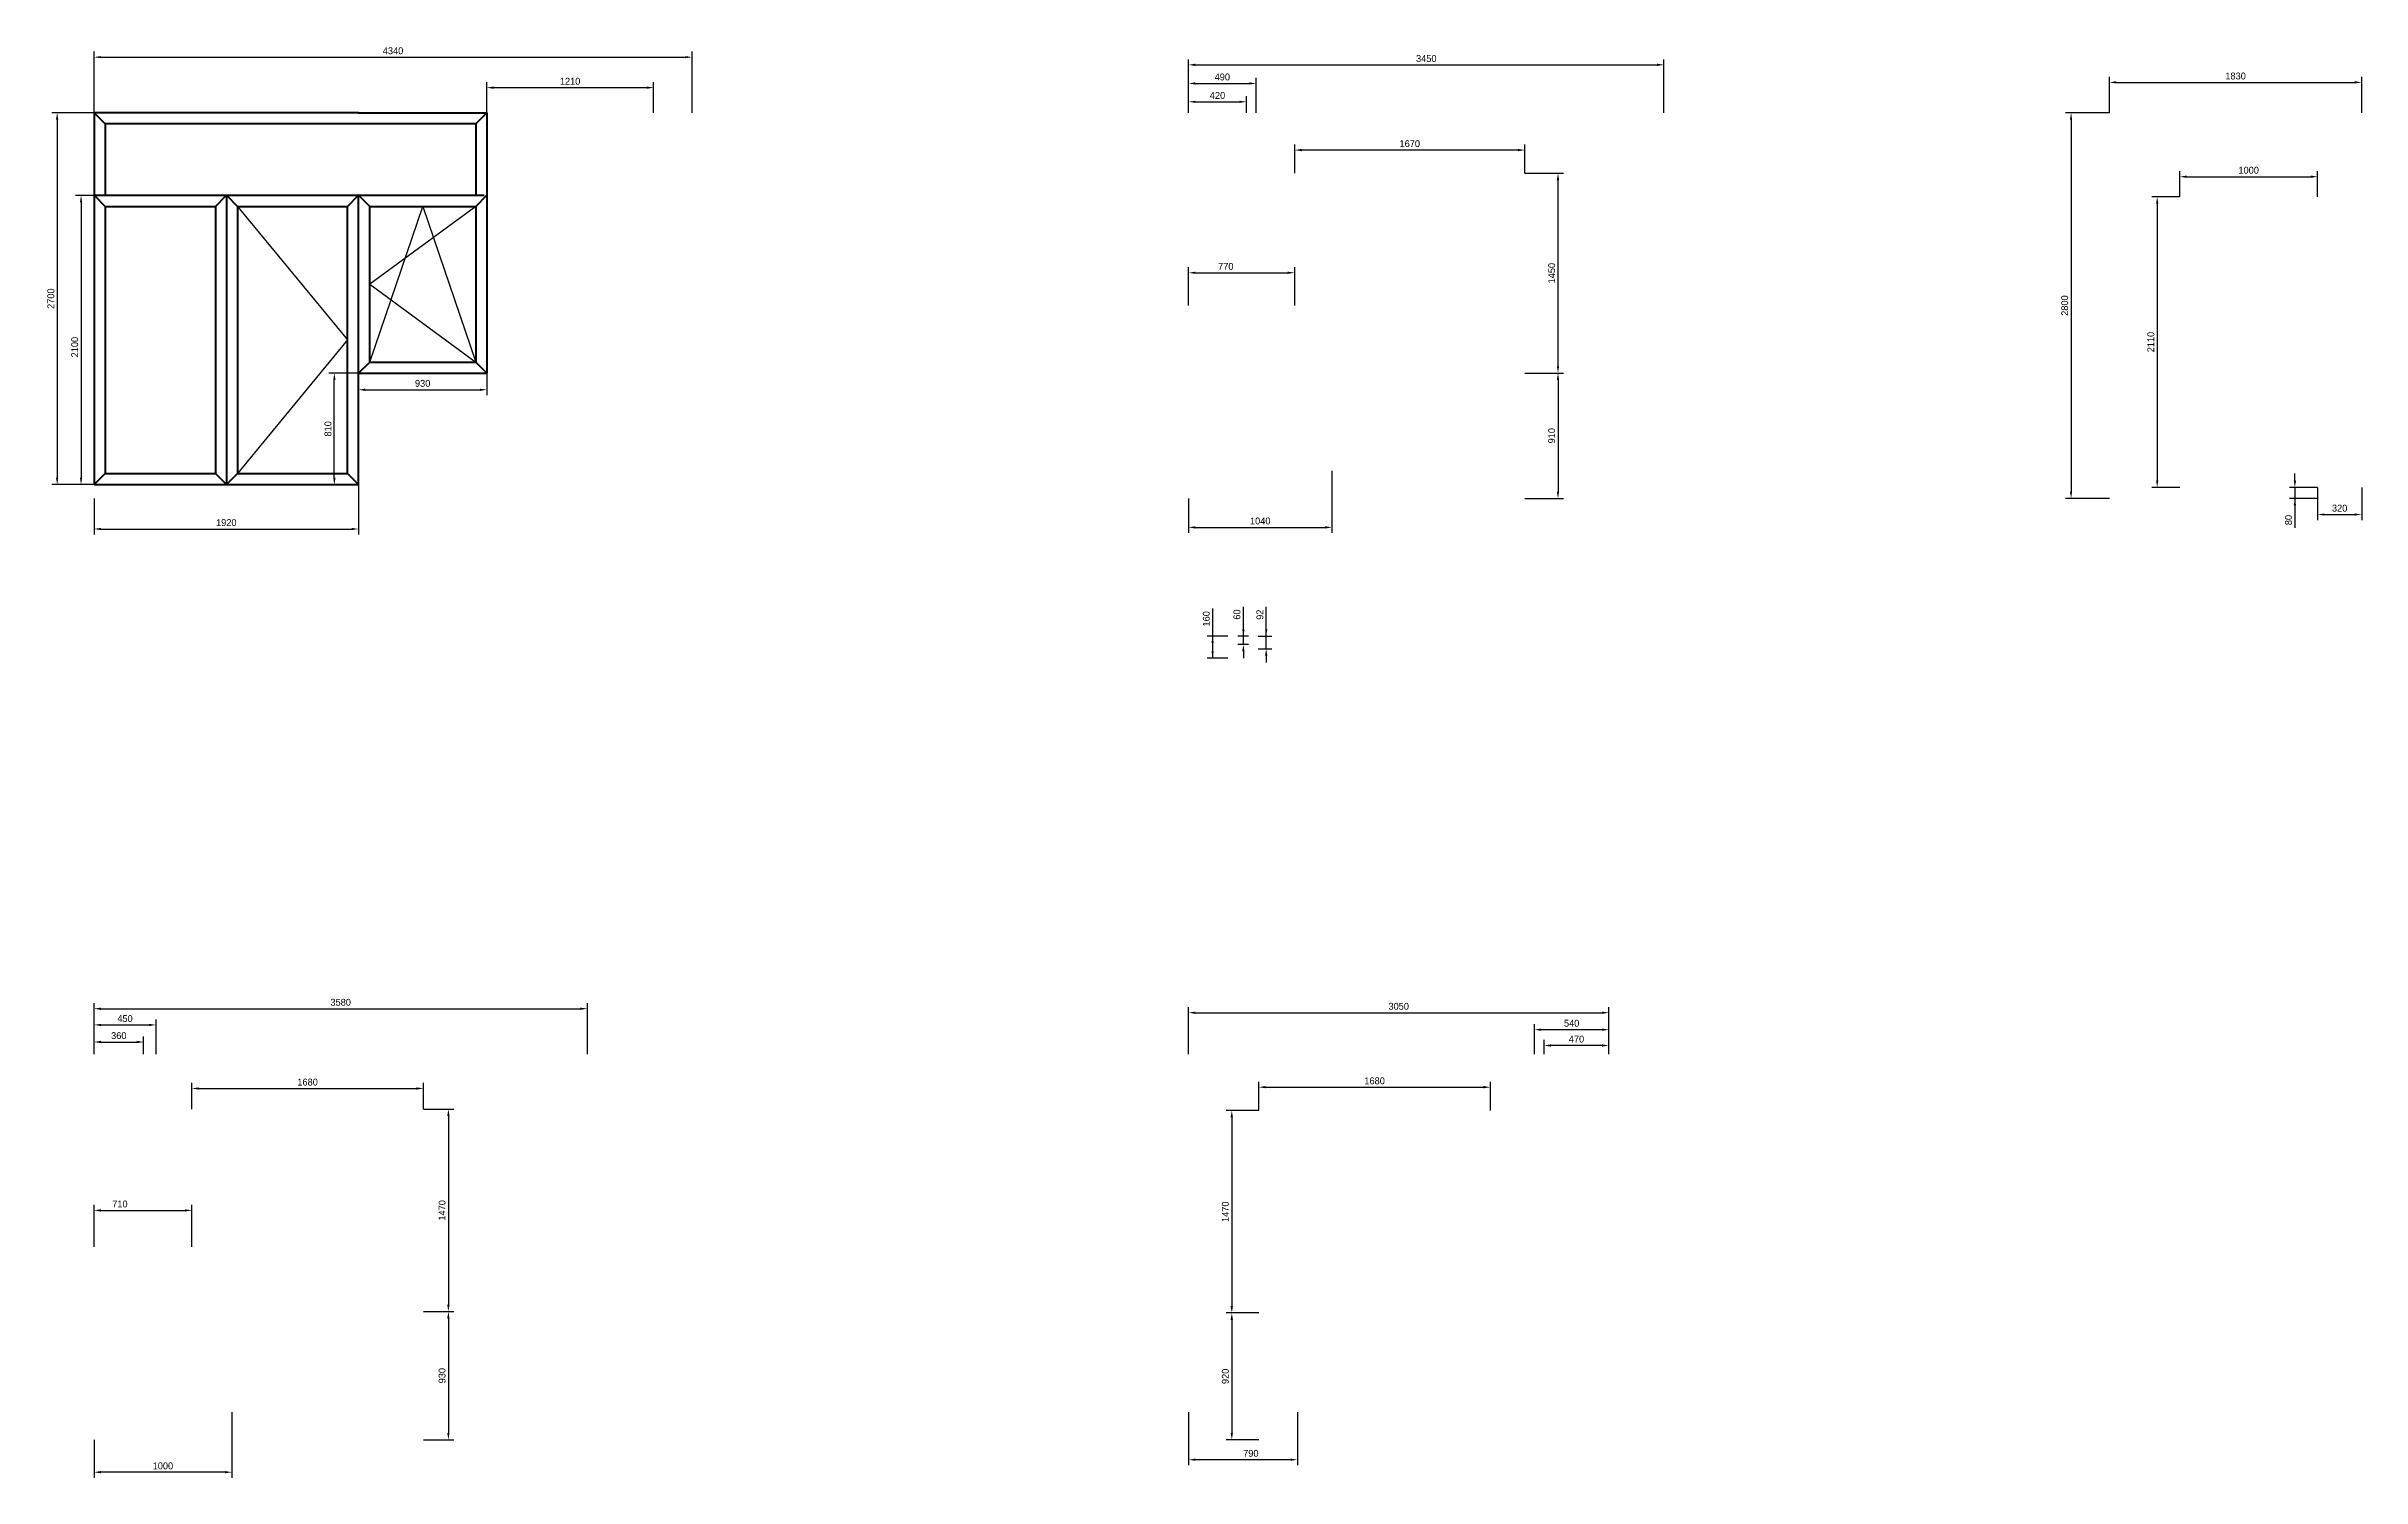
# Model space of a CAD drawing. Header units: millimetres. Extents: x 4105 to 44003, y -46323 to 47858.
# Drawn here: x 27201 to 44003, y -38154 to -27763 of the extents above; entities that cross this region are included whole.
import ezdxf

# ---------------------------------------------------------------- set-up
doc = ezdxf.new("R2010")
doc.units = ezdxf.units.MM
doc.layers.add('08 Размеры', color=7, linetype='Continuous')
doc.styles.get("Standard").update_dxf_attribs({"font": 'Ubuntu-R.ttf'})
doc.dimstyles.new('ISO-25', dxfattribs={"dimtxt": 2.5, "dimasz": 2.5, "dimexe": 1.25, "dimexo": 0.625, "dimtad": 1, "dimtxsty": 'Standard', "dimcen": 2.5, "dimadec": 0, "dimazin": 0, "dimtfac": 1, "dimtmove": 0, "dimatfit": 3, "dimfxl": 1, "dimarcsym": 0})

# ---------------------------------------------------------------- blocks, each defined once
blk = doc.blocks.new('*D186')
at = {"layer": '08 Размеры', "color": 0, "lineweight": -2}
for p, q in [((35490, -28245), (35490, -27858)), ((38940, -28245), (38940, -27858)), ((35540, -27898), (38890, -27898))]:
    blk.add_line(p, q, dxfattribs=at)
at = {"layer": '08 Размеры', "color": 0}
for points in [[(35540, -27889), (35540, -27906), (35490, -27898)], [(38890, -27906), (38890, -27889), (38940, -27898)]]:
    blk.add_solid(points, dxfattribs=at)
at = {"layer": 'Defpoints', "color": 0}
for p in [(38940, -27898), (35490, -28245), (38940, -28245)]:
    blk.add_point(p, dxfattribs=at)
at = {"layer": '08 Размеры', "color": 0, "insert": (37215, -27852), "char_height": 50, "attachment_point": 5}
blk.add_mtext('3450', dxfattribs=at)
blk = doc.blocks.new('*D187')
at = {"layer": '08 Размеры', "color": 0, "lineweight": -2}
for p, q in [((35490, -28245), (35490, -28126)), ((35540, -28166), (35860, -28166)), ((35910, -28245), (35910, -28126))]:
    blk.add_line(p, q, dxfattribs=at)
at = {"layer": '08 Размеры', "color": 0}
for points in [[(35540, -28158), (35540, -28174), (35490, -28166)], [(35860, -28174), (35860, -28158), (35910, -28166)]]:
    blk.add_solid(points, dxfattribs=at)
at = {"layer": 'Defpoints', "color": 0}
for p in [(35910, -28166), (35490, -28245), (35910, -28245)]:
    blk.add_point(p, dxfattribs=at)
at = {"layer": '08 Размеры', "color": 0, "insert": (35700, -28120), "char_height": 50, "attachment_point": 5}
blk.add_mtext('420', dxfattribs=at)
blk = doc.blocks.new('*D188')
at = {"layer": '08 Размеры', "color": 0, "lineweight": -2}
for p, q in [((35490, -28244), (35490, -27993)), ((35540, -28033), (35930, -28033)), ((35980, -28245), (35980, -27993))]:
    blk.add_line(p, q, dxfattribs=at)
at = {"layer": '08 Размеры', "color": 0}
for points in [[(35540, -28024), (35540, -28041), (35490, -28033)], [(35930, -28041), (35930, -28024), (35980, -28033)]]:
    blk.add_solid(points, dxfattribs=at)
at = {"layer": 'Defpoints', "color": 0}
for p in [(35980, -28033), (35490, -28244), (35980, -28245)]:
    blk.add_point(p, dxfattribs=at)
at = {"layer": '08 Размеры', "color": 0, "insert": (35735, -27986), "char_height": 50, "attachment_point": 5}
blk.add_mtext('490', dxfattribs=at)
blk = doc.blocks.new('*D189')
at = {"layer": '08 Размеры', "color": 0, "lineweight": -2}
for p, q in [((35490, -29645), (35490, -29367)), ((36260, -29645), (36260, -29367)), ((35540, -29407), (36210, -29407))]:
    blk.add_line(p, q, dxfattribs=at)
at = {"layer": '08 Размеры', "color": 0}
for points in [[(35540, -29399), (35540, -29415), (35490, -29407)], [(36210, -29415), (36210, -29399), (36260, -29407)]]:
    blk.add_solid(points, dxfattribs=at)
at = {"layer": 'Defpoints', "color": 0}
for p in [(36260, -29407), (35490, -29645), (36260, -29645)]:
    blk.add_point(p, dxfattribs=at)
at = {"layer": '08 Размеры', "color": 0, "insert": (35760, -29361), "char_height": 50, "attachment_point": 5}
blk.add_mtext('770', dxfattribs=at)
blk = doc.blocks.new('*D190')
at = {"layer": '08 Размеры', "color": 0, "lineweight": -2}
for p, q in [((37930, -30135), (38211, -30135)), ((38171, -30185), (38171, -30995)), ((37930, -31045), (38211, -31045))]:
    blk.add_line(p, q, dxfattribs=at)
at = {"layer": '08 Размеры', "color": 0}
for points in [[(38179, -30185), (38162, -30185), (38171, -30135)], [(38162, -30995), (38179, -30995), (38171, -31045)]]:
    blk.add_solid(points, dxfattribs=at)
at = {"layer": 'Defpoints', "color": 0}
for p in [(37930, -30135), (37930, -31045), (38171, -31045)]:
    blk.add_point(p, dxfattribs=at)
at = {"layer": '08 Размеры', "color": 0, "insert": (38125, -30590), "char_height": 50, "attachment_point": 5, "rotation": 90}
blk.add_mtext('910', dxfattribs=at)
blk = doc.blocks.new('*D191')
at = {"layer": '08 Размеры', "color": 0, "lineweight": -2}
for p, q in [((36260, -28685), (36260, -28476)), ((37880, -28516), (36310, -28516)), ((37930, -28685), (37930, -28476))]:
    blk.add_line(p, q, dxfattribs=at)
at = {"layer": '08 Размеры', "color": 0}
for points in [[(36310, -28508), (36310, -28525), (36260, -28516)], [(37880, -28525), (37880, -28508), (37930, -28516)]]:
    blk.add_solid(points, dxfattribs=at)
at = {"layer": 'Defpoints', "color": 0}
for p in [(36260, -28516), (36260, -28685), (37930, -28685)]:
    blk.add_point(p, dxfattribs=at)
at = {"layer": '08 Размеры', "color": 0, "insert": (37095, -28470), "char_height": 50, "attachment_point": 5}
blk.add_mtext('1670', dxfattribs=at)
blk = doc.blocks.new('*D192')
at = {"layer": '08 Размеры', "color": 0, "lineweight": -2}
for p, q in [((37930, -28685), (38211, -28685)), ((38171, -30085), (38171, -28735)), ((37930, -30135), (38211, -30135))]:
    blk.add_line(p, q, dxfattribs=at)
at = {"layer": '08 Размеры', "color": 0}
for points in [[(38179, -28735), (38162, -28735), (38171, -28685)], [(38162, -30085), (38179, -30085), (38171, -30135)]]:
    blk.add_solid(points, dxfattribs=at)
at = {"layer": 'Defpoints', "color": 0}
for p in [(37930, -28685), (38171, -28685), (37930, -30135)]:
    blk.add_point(p, dxfattribs=at)
at = {"layer": '08 Размеры', "color": 0, "insert": (38125, -29410), "char_height": 50, "attachment_point": 5, "rotation": 90}
blk.add_mtext('1450', dxfattribs=at)
blk = doc.blocks.new('*D193')
at = {"layer": '08 Размеры', "color": 0, "lineweight": -2}
for p, q in [((36530, -30845), (36530, -31295)), ((35490, -31045), (35490, -31295)), ((35540, -31255), (36480, -31255))]:
    blk.add_line(p, q, dxfattribs=at)
at = {"layer": '08 Размеры', "color": 0}
for points in [[(35540, -31247), (35540, -31264), (35490, -31255)], [(36480, -31264), (36480, -31247), (36530, -31255)]]:
    blk.add_solid(points, dxfattribs=at)
at = {"layer": 'Defpoints', "color": 0}
for p in [(36530, -30845), (35490, -31045), (36530, -31255)]:
    blk.add_point(p, dxfattribs=at)
at = {"layer": '08 Размеры', "color": 0, "insert": (36010, -31209), "char_height": 50, "attachment_point": 5}
blk.add_mtext('1040', dxfattribs=at)
blk = doc.blocks.new('*D194')
at = {"layer": '08 Размеры', "color": 0, "lineweight": -2}
for p, q in [((35665, -32205), (35665, -31843)), ((35775, -32045), (35625, -32045)), ((35775, -32205), (35625, -32205)), ((35665, -32155), (35665, -32095))]:
    blk.add_line(p, q, dxfattribs=at)
at = {"layer": '08 Размеры', "color": 0}
for points in [[(35673, -32095), (35656, -32095), (35665, -32045)], [(35656, -32155), (35673, -32155), (35665, -32205)]]:
    blk.add_solid(points, dxfattribs=at)
at = {"layer": 'Defpoints', "color": 0}
for p in [(35665, -32045), (35775, -32045), (35775, -32205)]:
    blk.add_point(p, dxfattribs=at)
at = {"layer": '08 Размеры', "color": 0, "insert": (35619, -31919), "char_height": 50, "attachment_point": 5, "rotation": 90}
blk.add_mtext('160', dxfattribs=at)
blk = doc.blocks.new('*D195')
at = {"layer": '08 Размеры', "color": 0, "lineweight": -2}
for p, q in [((35888, -32105), (35888, -31832)), ((35926, -32045), (35848, -32045)), ((35888, -32105), (35888, -32045)), ((35926, -32105), (35848, -32105)), ((35888, -32155), (35888, -32205))]:
    blk.add_line(p, q, dxfattribs=at)
at = {"layer": '08 Размеры', "color": 0}
for points in [[(35879, -31995), (35896, -31995), (35888, -32045)], [(35896, -32155), (35879, -32155), (35888, -32105)]]:
    blk.add_solid(points, dxfattribs=at)
at = {"layer": 'Defpoints', "color": 0}
for p in [(35888, -32045), (35926, -32045), (35926, -32105)]:
    blk.add_point(p, dxfattribs=at)
at = {"layer": '08 Размеры', "color": 0, "insert": (35841, -31888), "char_height": 50, "attachment_point": 5, "rotation": 90}
blk.add_mtext('60', dxfattribs=at)
blk = doc.blocks.new('*D196')
at = {"layer": '08 Размеры', "color": 0, "lineweight": -2}
for p, q in [((36053, -32137), (36053, -31832)), ((35996, -32045), (36093, -32045)), ((36053, -31995), (36053, -31945)), ((36053, -32137), (36053, -32045)), ((35996, -32137), (36093, -32137)), ((36053, -32187), (36053, -32237))]:
    blk.add_line(p, q, dxfattribs=at)
at = {"layer": '08 Размеры', "color": 0}
for points in [[(36045, -31995), (36062, -31995), (36053, -32045)], [(36062, -32187), (36045, -32187), (36053, -32137)]]:
    blk.add_solid(points, dxfattribs=at)
at = {"layer": 'Defpoints', "color": 0}
for p in [(35996, -32045), (36053, -32045), (35996, -32137)]:
    blk.add_point(p, dxfattribs=at)
at = {"layer": '08 Размеры', "color": 0, "insert": (36008, -31889), "char_height": 50, "attachment_point": 5, "rotation": 90}
blk.add_mtext('92', dxfattribs=at)
blk = doc.blocks.new('*D197')
at = {"layer": '08 Размеры', "color": 0, "lineweight": -2}
for p, q in [((27547, -35078), (27547, -34709)), ((27597, -34749), (31077, -34749)), ((31127, -35078), (31127, -34709))]:
    blk.add_line(p, q, dxfattribs=at)
at = {"layer": '08 Размеры', "color": 0}
for points in [[(27597, -34741), (27597, -34758), (27547, -34749)], [(31077, -34758), (31077, -34741), (31127, -34749)]]:
    blk.add_solid(points, dxfattribs=at)
at = {"layer": 'Defpoints', "color": 0}
for p in [(31127, -34749), (27547, -35078), (31127, -35078)]:
    blk.add_point(p, dxfattribs=at)
at = {"layer": '08 Размеры', "color": 0, "insert": (29337, -34703), "char_height": 50, "attachment_point": 5}
blk.add_mtext('3580', dxfattribs=at)
blk = doc.blocks.new('*D198')
at = {"layer": '08 Размеры', "color": 0, "lineweight": -2}
for p, q in [((27547, -35078), (27547, -34951)), ((27597, -34991), (27857, -34991)), ((27907, -35078), (27907, -34951))]:
    blk.add_line(p, q, dxfattribs=at)
at = {"layer": '08 Размеры', "color": 0}
for points in [[(27597, -34982), (27597, -34999), (27547, -34991)], [(27857, -34999), (27857, -34982), (27907, -34991)]]:
    blk.add_solid(points, dxfattribs=at)
at = {"layer": 'Defpoints', "color": 0}
for p in [(27547, -35078), (27907, -34991), (27907, -35078)]:
    blk.add_point(p, dxfattribs=at)
at = {"layer": '08 Размеры', "color": 0, "insert": (27727, -34945), "char_height": 50, "attachment_point": 5}
blk.add_mtext('360', dxfattribs=at)
blk = doc.blocks.new('*D199')
at = {"layer": '08 Размеры', "color": 0, "lineweight": -2}
for p, q in [((27547, -35078), (27547, -34827)), ((27597, -34867), (27947, -34867)), ((27997, -35078), (27997, -34827))]:
    blk.add_line(p, q, dxfattribs=at)
at = {"layer": '08 Размеры', "color": 0}
for points in [[(27597, -34859), (27597, -34875), (27547, -34867)], [(27947, -34875), (27947, -34859), (27997, -34867)]]:
    blk.add_solid(points, dxfattribs=at)
at = {"layer": 'Defpoints', "color": 0}
for p in [(27997, -34867), (27547, -35078), (27997, -35078)]:
    blk.add_point(p, dxfattribs=at)
at = {"layer": '08 Размеры', "color": 0, "insert": (27772, -34821), "char_height": 50, "attachment_point": 5}
blk.add_mtext('450', dxfattribs=at)
blk = doc.blocks.new('*D200')
at = {"layer": '08 Размеры', "color": 0, "lineweight": -2}
for p, q in [((27547, -36478), (27547, -36173)), ((27597, -36213), (28207, -36213)), ((28257, -36478), (28257, -36173))]:
    blk.add_line(p, q, dxfattribs=at)
at = {"layer": '08 Размеры', "color": 0}
for points in [[(27597, -36205), (27597, -36222), (27547, -36213)], [(28207, -36222), (28207, -36205), (28257, -36213)]]:
    blk.add_solid(points, dxfattribs=at)
at = {"layer": 'Defpoints', "color": 0}
for p in [(28257, -36213), (27547, -36478), (28257, -36478)]:
    blk.add_point(p, dxfattribs=at)
at = {"layer": '08 Размеры', "color": 0, "insert": (27735, -36167), "char_height": 50, "attachment_point": 5}
blk.add_mtext('710', dxfattribs=at)
blk = doc.blocks.new('*D201')
at = {"layer": '08 Размеры', "color": 0, "lineweight": -2}
for p, q in [((28257, -35478), (28257, -35288)), ((28307, -35328), (29887, -35328)), ((29937, -35478), (29937, -35288))]:
    blk.add_line(p, q, dxfattribs=at)
at = {"layer": '08 Размеры', "color": 0}
for points in [[(28307, -35320), (28307, -35337), (28257, -35328)], [(29887, -35337), (29887, -35320), (29937, -35328)]]:
    blk.add_solid(points, dxfattribs=at)
at = {"layer": 'Defpoints', "color": 0}
for p in [(29937, -35328), (28257, -35478), (29937, -35478)]:
    blk.add_point(p, dxfattribs=at)
at = {"layer": '08 Размеры', "color": 0, "insert": (29097, -35282), "char_height": 50, "attachment_point": 5}
blk.add_mtext('1680', dxfattribs=at)
blk = doc.blocks.new('*D202')
at = {"layer": '08 Размеры', "color": 0, "lineweight": -2}
for p, q in [((29937, -35478), (30159, -35478)), ((30119, -35528), (30119, -36898)), ((29937, -36948), (30159, -36948))]:
    blk.add_line(p, q, dxfattribs=at)
at = {"layer": '08 Размеры', "color": 0}
for points in [[(30127, -35528), (30110, -35528), (30119, -35478)], [(30110, -36898), (30127, -36898), (30119, -36948)]]:
    blk.add_solid(points, dxfattribs=at)
at = {"layer": 'Defpoints', "color": 0}
for p in [(29937, -35478), (29937, -36948), (30119, -36948)]:
    blk.add_point(p, dxfattribs=at)
at = {"layer": '08 Размеры', "color": 0, "insert": (30073, -36213), "char_height": 50, "attachment_point": 5, "rotation": 90}
blk.add_mtext('1470', dxfattribs=at)
blk = doc.blocks.new('*D203')
at = {"layer": '08 Размеры', "color": 0, "lineweight": -2}
for p, q in [((29937, -36948), (30159, -36948)), ((30119, -36998), (30119, -37828)), ((29937, -37878), (30159, -37878))]:
    blk.add_line(p, q, dxfattribs=at)
at = {"layer": '08 Размеры', "color": 0}
for points in [[(30127, -36998), (30110, -36998), (30119, -36948)], [(30110, -37828), (30127, -37828), (30119, -37878)]]:
    blk.add_solid(points, dxfattribs=at)
at = {"layer": 'Defpoints', "color": 0}
for p in [(29937, -36948), (29937, -37878), (30119, -37878)]:
    blk.add_point(p, dxfattribs=at)
at = {"layer": '08 Размеры', "color": 0, "insert": (30073, -37413), "char_height": 50, "attachment_point": 5, "rotation": 90}
blk.add_mtext('930', dxfattribs=at)
blk = doc.blocks.new('*D204')
at = {"layer": '08 Размеры', "color": 0, "lineweight": -2}
for p, q in [((28547, -37678), (28547, -38154)), ((27547, -37878), (27547, -38154)), ((28497, -38114), (27597, -38114))]:
    blk.add_line(p, q, dxfattribs=at)
at = {"layer": '08 Размеры', "color": 0}
for points in [[(27597, -38105), (27597, -38122), (27547, -38114)], [(28497, -38122), (28497, -38105), (28547, -38114)]]:
    blk.add_solid(points, dxfattribs=at)
at = {"layer": 'Defpoints', "color": 0}
for p in [(28547, -37678), (27547, -37878), (27547, -38114)]:
    blk.add_point(p, dxfattribs=at)
at = {"layer": '08 Размеры', "color": 0, "insert": (28047, -38068), "char_height": 50, "attachment_point": 5}
blk.add_mtext('1000', dxfattribs=at)
blk = doc.blocks.new('*D208')
at = {"layer": '08 Размеры', "color": 0, "lineweight": -2}
for p, q in [((35490, -35078), (35490, -34738)), ((35540, -34778), (38490, -34778)), ((38540, -35078), (38540, -34738))]:
    blk.add_line(p, q, dxfattribs=at)
at = {"layer": '08 Размеры', "color": 0}
for points in [[(35540, -34770), (35540, -34787), (35490, -34778)], [(38490, -34787), (38490, -34770), (38540, -34778)]]:
    blk.add_solid(points, dxfattribs=at)
at = {"layer": 'Defpoints', "color": 0}
for p in [(38540, -34778), (35490, -35078), (38540, -35078)]:
    blk.add_point(p, dxfattribs=at)
at = {"layer": '08 Размеры', "color": 0, "insert": (37015, -34732), "char_height": 50, "attachment_point": 5}
blk.add_mtext('3050', dxfattribs=at)
blk = doc.blocks.new('*D209')
at = {"layer": '08 Размеры', "color": 0, "lineweight": -2}
for p, q in [((36000, -35488), (36000, -35279)), ((37680, -35488), (37680, -35279)), ((36050, -35319), (37630, -35319))]:
    blk.add_line(p, q, dxfattribs=at)
at = {"layer": '08 Размеры', "color": 0}
for points in [[(36050, -35310), (36050, -35327), (36000, -35319)], [(37630, -35327), (37630, -35310), (37680, -35319)]]:
    blk.add_solid(points, dxfattribs=at)
at = {"layer": 'Defpoints', "color": 0}
for p in [(37680, -35319), (36000, -35488), (37680, -35488)]:
    blk.add_point(p, dxfattribs=at)
at = {"layer": '08 Размеры', "color": 0, "insert": (36840, -35273), "char_height": 50, "attachment_point": 5}
blk.add_mtext('1680', dxfattribs=at)
blk = doc.blocks.new('*D210')
at = {"layer": '08 Размеры', "color": 0, "lineweight": -2}
for p, q in [((36000, -35488), (35764, -35488)), ((35804, -35538), (35804, -36908)), ((36000, -36958), (35764, -36958))]:
    blk.add_line(p, q, dxfattribs=at)
at = {"layer": '08 Размеры', "color": 0}
for points in [[(35812, -35538), (35795, -35538), (35804, -35488)], [(35795, -36908), (35812, -36908), (35804, -36958)]]:
    blk.add_solid(points, dxfattribs=at)
at = {"layer": 'Defpoints', "color": 0}
for p in [(36000, -35488), (35804, -36958), (36000, -36958)]:
    blk.add_point(p, dxfattribs=at)
at = {"layer": '08 Размеры', "color": 0, "insert": (35757, -36223), "char_height": 50, "attachment_point": 5, "rotation": 90}
blk.add_mtext('1470', dxfattribs=at)
blk = doc.blocks.new('*D211')
at = {"layer": '08 Размеры', "color": 0, "lineweight": -2}
for p, q in [((38070, -35078), (38070, -34976)), ((38490, -35016), (38120, -35016)), ((38540, -35078), (38540, -34976))]:
    blk.add_line(p, q, dxfattribs=at)
at = {"layer": '08 Размеры', "color": 0}
for points in [[(38120, -35008), (38120, -35025), (38070, -35016)], [(38490, -35025), (38490, -35008), (38540, -35016)]]:
    blk.add_solid(points, dxfattribs=at)
at = {"layer": 'Defpoints', "color": 0}
for p in [(38070, -35016), (38070, -35078), (38540, -35078)]:
    blk.add_point(p, dxfattribs=at)
at = {"layer": '08 Размеры', "color": 0, "insert": (38305, -34970), "char_height": 50, "attachment_point": 5}
blk.add_mtext('470', dxfattribs=at)
blk = doc.blocks.new('*D212')
at = {"layer": '08 Размеры', "color": 0, "lineweight": -2}
for p, q in [((38000, -35078), (38000, -34861)), ((38050, -34901), (38490, -34901)), ((38540, -35078), (38540, -34861))]:
    blk.add_line(p, q, dxfattribs=at)
at = {"layer": '08 Размеры', "color": 0}
for points in [[(38050, -34893), (38050, -34910), (38000, -34901)], [(38490, -34910), (38490, -34893), (38540, -34901)]]:
    blk.add_solid(points, dxfattribs=at)
at = {"layer": 'Defpoints', "color": 0}
for p in [(38540, -34901), (38000, -35078), (38540, -35078)]:
    blk.add_point(p, dxfattribs=at)
at = {"layer": '08 Размеры', "color": 0, "insert": (38270, -34855), "char_height": 50, "attachment_point": 5}
blk.add_mtext('540', dxfattribs=at)
blk = doc.blocks.new('*D213')
at = {"layer": '08 Размеры', "color": 0, "lineweight": -2}
for p, q in [((36000, -36958), (35764, -36958)), ((35804, -37008), (35804, -37828)), ((36000, -37878), (35764, -37878))]:
    blk.add_line(p, q, dxfattribs=at)
at = {"layer": '08 Размеры', "color": 0}
for points in [[(35812, -37008), (35795, -37008), (35804, -36958)], [(35795, -37828), (35812, -37828), (35804, -37878)]]:
    blk.add_solid(points, dxfattribs=at)
at = {"layer": 'Defpoints', "color": 0}
for p in [(36000, -36958), (35804, -37878), (36000, -37878)]:
    blk.add_point(p, dxfattribs=at)
at = {"layer": '08 Размеры', "color": 0, "insert": (35757, -37418), "char_height": 50, "attachment_point": 5, "rotation": 90}
blk.add_mtext('920', dxfattribs=at)
blk = doc.blocks.new('*D214')
at = {"layer": '08 Размеры', "color": 0, "lineweight": -2}
for p, q in [((35490, -37678), (35490, -38063)), ((36280, -37678), (36280, -38063)), ((36230, -38023), (35540, -38023))]:
    blk.add_line(p, q, dxfattribs=at)
at = {"layer": '08 Размеры', "color": 0}
for points in [[(35540, -38015), (35540, -38031), (35490, -38023)], [(36230, -38031), (36230, -38015), (36280, -38023)]]:
    blk.add_solid(points, dxfattribs=at)
at = {"layer": 'Defpoints', "color": 0}
for p in [(35490, -37678), (36280, -37678), (35490, -38023)]:
    blk.add_point(p, dxfattribs=at)
at = {"layer": '08 Размеры', "color": 0, "insert": (35942, -37977), "char_height": 50, "attachment_point": 5}
blk.add_mtext('790', dxfattribs=at)
blk = doc.blocks.new('*D218')
at = {"layer": '08 Размеры', "color": 0, "lineweight": -2}
for p, q in [((42173, -28245), (41854, -28245)), ((41894, -28295), (41894, -30995)), ((42173, -31045), (41854, -31045))]:
    blk.add_line(p, q, dxfattribs=at)
at = {"layer": '08 Размеры', "color": 0}
for points in [[(41902, -28295), (41886, -28295), (41894, -28245)], [(41886, -30995), (41902, -30995), (41894, -31045)]]:
    blk.add_solid(points, dxfattribs=at)
at = {"layer": 'Defpoints', "color": 0}
for p in [(42173, -28245), (41894, -31045), (42173, -31045)]:
    blk.add_point(p, dxfattribs=at)
at = {"layer": '08 Размеры', "color": 0, "insert": (41848, -29645), "char_height": 50, "attachment_point": 5, "rotation": 90}
blk.add_mtext('2800', dxfattribs=at)
blk = doc.blocks.new('*D219')
at = {"layer": '08 Размеры', "color": 0, "lineweight": -2}
for p, q in [((42173, -28245), (42173, -27985)), ((42223, -28025), (43953, -28025)), ((44003, -28245), (44003, -27985))]:
    blk.add_line(p, q, dxfattribs=at)
at = {"layer": '08 Размеры', "color": 0}
for points in [[(42223, -28016), (42223, -28033), (42173, -28025)], [(43953, -28033), (43953, -28016), (44003, -28025)]]:
    blk.add_solid(points, dxfattribs=at)
at = {"layer": 'Defpoints', "color": 0}
for p in [(44003, -28025), (42173, -28245), (44003, -28245)]:
    blk.add_point(p, dxfattribs=at)
at = {"layer": '08 Размеры', "color": 0, "insert": (43088, -27979), "char_height": 50, "attachment_point": 5}
blk.add_mtext('1830', dxfattribs=at)
blk = doc.blocks.new('*D220')
at = {"layer": '08 Размеры', "color": 0, "lineweight": -2}
for p, q in [((43683, -30965), (43683, -31202)), ((44003, -30965), (44003, -31202)), ((43733, -31162), (43953, -31162))]:
    blk.add_line(p, q, dxfattribs=at)
at = {"layer": '08 Размеры', "color": 0}
for points in [[(43733, -31154), (43733, -31170), (43683, -31162)], [(43953, -31170), (43953, -31154), (44003, -31162)]]:
    blk.add_solid(points, dxfattribs=at)
at = {"layer": 'Defpoints', "color": 0}
for p in [(43683, -30965), (44003, -30965), (44003, -31162)]:
    blk.add_point(p, dxfattribs=at)
at = {"layer": '08 Размеры', "color": 0, "insert": (43843, -31116), "char_height": 50, "attachment_point": 5}
blk.add_mtext('320', dxfattribs=at)
blk = doc.blocks.new('*D221')
at = {"layer": '08 Размеры', "color": 0, "lineweight": -2}
for p, q in [((43518, -30915), (43518, -30865)), ((43683, -30965), (43478, -30965)), ((43683, -31045), (43478, -31045)), ((43518, -30965), (43518, -31259)), ((43518, -30965), (43518, -31045))]:
    blk.add_line(p, q, dxfattribs=at)
at = {"layer": '08 Размеры', "color": 0}
for points in [[(43510, -30915), (43527, -30915), (43518, -30965)], [(43527, -31095), (43510, -31095), (43518, -31045)]]:
    blk.add_solid(points, dxfattribs=at)
at = {"layer": 'Defpoints', "color": 0}
for p in [(43518, -31045), (43683, -30965), (43683, -31045)]:
    blk.add_point(p, dxfattribs=at)
at = {"layer": '08 Размеры', "color": 0, "insert": (43472, -31202), "char_height": 50, "attachment_point": 5, "rotation": 90}
blk.add_mtext('80', dxfattribs=at)
blk = doc.blocks.new('*D222')
at = {"layer": '08 Размеры', "color": 0, "lineweight": -2}
for p, q in [((42683, -28855), (42683, -28670)), ((42733, -28710), (43633, -28710)), ((43683, -28855), (43683, -28670))]:
    blk.add_line(p, q, dxfattribs=at)
at = {"layer": '08 Размеры', "color": 0}
for points in [[(42733, -28701), (42733, -28718), (42683, -28710)], [(43633, -28718), (43633, -28701), (43683, -28710)]]:
    blk.add_solid(points, dxfattribs=at)
at = {"layer": 'Defpoints', "color": 0}
for p in [(43683, -28710), (42683, -28855), (43683, -28855)]:
    blk.add_point(p, dxfattribs=at)
at = {"layer": '08 Размеры', "color": 0, "insert": (43183, -28663), "char_height": 50, "attachment_point": 5}
blk.add_mtext('1000', dxfattribs=at)
blk = doc.blocks.new('*D223')
at = {"layer": '08 Размеры', "color": 0, "lineweight": -2}
for p, q in [((42683, -28855), (42479, -28855)), ((42519, -28905), (42519, -30915)), ((42683, -30965), (42479, -30965))]:
    blk.add_line(p, q, dxfattribs=at)
at = {"layer": '08 Размеры', "color": 0}
for points in [[(42527, -28905), (42511, -28905), (42519, -28855)], [(42511, -30915), (42527, -30915), (42519, -30965)]]:
    blk.add_solid(points, dxfattribs=at)
at = {"layer": 'Defpoints', "color": 0}
for p in [(42683, -28855), (42519, -30965), (42683, -30965)]:
    blk.add_point(p, dxfattribs=at)
at = {"layer": '08 Размеры', "color": 0, "insert": (42473, -29910), "char_height": 50, "attachment_point": 5, "rotation": 90}
blk.add_mtext('2110', dxfattribs=at)
blk = doc.blocks.new('*D256')
at = {"layer": '08 Размеры', "color": 0, "lineweight": -2}
for p, q in [((27547, -28245), (27240, -28245)), ((27280, -28295), (27280, -30895)), ((27547, -30945), (27240, -30945))]:
    blk.add_line(p, q, dxfattribs=at)
at = {"layer": '08 Размеры', "color": 0}
for points in [[(27288, -28295), (27271, -28295), (27280, -28245)], [(27271, -30895), (27288, -30895), (27280, -30945)]]:
    blk.add_solid(points, dxfattribs=at)
at = {"layer": 'Defpoints', "color": 0}
for p in [(27547, -28245), (27280, -30945), (27547, -30945)]:
    blk.add_point(p, dxfattribs=at)
at = {"layer": '08 Размеры', "color": 0, "insert": (27234, -29595), "char_height": 50, "attachment_point": 5, "rotation": 90}
blk.add_mtext('2700', dxfattribs=at)
blk = doc.blocks.new('*D257')
at = {"layer": '08 Размеры', "color": 0, "lineweight": -2}
for p, q in [((27547, -28245), (27547, -27802)), ((27597, -27842), (31837, -27842)), ((31887, -28245), (31887, -27802))]:
    blk.add_line(p, q, dxfattribs=at)
at = {"layer": '08 Размеры', "color": 0}
for points in [[(27597, -27834), (27597, -27850), (27547, -27842)], [(31837, -27850), (31837, -27834), (31887, -27842)]]:
    blk.add_solid(points, dxfattribs=at)
at = {"layer": 'Defpoints', "color": 0}
for p in [(31887, -27842), (27547, -28245), (31887, -28245)]:
    blk.add_point(p, dxfattribs=at)
at = {"layer": '08 Размеры', "color": 0, "insert": (29717, -27796), "char_height": 50, "attachment_point": 5}
blk.add_mtext('4340', dxfattribs=at)
blk = doc.blocks.new('*D266')
at = {"layer": '08 Размеры', "color": 0, "lineweight": -2}
for p, q in [((27547, -31045), (27547, -31307)), ((29467, -30945), (29467, -31307)), ((27597, -31267), (29417, -31267))]:
    blk.add_line(p, q, dxfattribs=at)
at = {"layer": '08 Размеры', "color": 0}
for points in [[(27597, -31259), (27597, -31275), (27547, -31267)], [(29417, -31275), (29417, -31259), (29467, -31267)]]:
    blk.add_solid(points, dxfattribs=at)
at = {"layer": 'Defpoints', "color": 0}
for p in [(27547, -31045), (29467, -30945), (29467, -31267)]:
    blk.add_point(p, dxfattribs=at)
at = {"layer": '08 Размеры', "color": 0, "insert": (28507, -31221), "char_height": 50, "attachment_point": 5}
blk.add_mtext('1920', dxfattribs=at)
blk = doc.blocks.new('*D267')
at = {"layer": '08 Размеры', "color": 0, "lineweight": -2}
for p, q in [((29467, -30135), (29467, -30296)), ((30397, -30135), (30397, -30296)), ((29517, -30256), (30347, -30256))]:
    blk.add_line(p, q, dxfattribs=at)
at = {"layer": '08 Размеры', "color": 0}
for points in [[(29517, -30248), (29517, -30265), (29467, -30256)], [(30347, -30265), (30347, -30248), (30397, -30256)]]:
    blk.add_solid(points, dxfattribs=at)
at = {"layer": 'Defpoints', "color": 0}
for p in [(29467, -30135), (30397, -30135), (30397, -30256)]:
    blk.add_point(p, dxfattribs=at)
at = {"layer": '08 Размеры', "color": 0, "insert": (29932, -30210), "char_height": 50, "attachment_point": 5}
blk.add_mtext('930', dxfattribs=at)
blk = doc.blocks.new('*D269')
at = {"layer": '08 Размеры', "color": 0, "lineweight": -2}
for p, q in [((27547, -28845), (27413, -28845)), ((27453, -28895), (27453, -30895)), ((27547, -30945), (27413, -30945))]:
    blk.add_line(p, q, dxfattribs=at)
at = {"layer": '08 Размеры', "color": 0}
for points in [[(27462, -28895), (27445, -28895), (27453, -28845)], [(27445, -30895), (27462, -30895), (27453, -30945)]]:
    blk.add_solid(points, dxfattribs=at)
at = {"layer": 'Defpoints', "color": 0}
for p in [(27547, -28845), (27453, -30945), (27547, -30945)]:
    blk.add_point(p, dxfattribs=at)
at = {"layer": '08 Размеры', "color": 0, "insert": (27407, -29947), "char_height": 50, "attachment_point": 5, "rotation": 90}
blk.add_mtext('2100', dxfattribs=at)
blk = doc.blocks.new('*D271')
at = {"layer": '08 Размеры', "color": 0, "lineweight": -2}
for p, q in [((30397, -28245), (30397, -28023)), ((31607, -28245), (31607, -28023)), ((30447, -28063), (31557, -28063))]:
    blk.add_line(p, q, dxfattribs=at)
at = {"layer": '08 Размеры', "color": 0}
for points in [[(30447, -28055), (30447, -28072), (30397, -28063)], [(31557, -28072), (31557, -28055), (31607, -28063)]]:
    blk.add_solid(points, dxfattribs=at)
at = {"layer": 'Defpoints', "color": 0}
for p in [(31607, -28063), (30397, -28245), (31607, -28245)]:
    blk.add_point(p, dxfattribs=at)
at = {"layer": '08 Размеры', "color": 0, "insert": (31002, -28017), "char_height": 50, "attachment_point": 5}
blk.add_mtext('1210', dxfattribs=at)
blk = doc.blocks.new('*D360')
at = {"layer": '08 Размеры', "color": 0, "lineweight": -2}
for p, q in [((29467, -30135), (29251, -30135)), ((29291, -30895), (29291, -30185)), ((29467, -30945), (29251, -30945))]:
    blk.add_line(p, q, dxfattribs=at)
at = {"layer": '08 Размеры', "color": 0}
for points in [[(29300, -30185), (29283, -30185), (29291, -30135)], [(29283, -30895), (29300, -30895), (29291, -30945)]]:
    blk.add_solid(points, dxfattribs=at)
at = {"layer": 'Defpoints', "color": 0}
for p in [(29291, -30135), (29467, -30135), (29467, -30945)]:
    blk.add_point(p, dxfattribs=at)
at = {"layer": '08 Размеры', "color": 0, "insert": (29245, -30540), "char_height": 50, "attachment_point": 5, "rotation": 90}
blk.add_mtext('810', dxfattribs=at)

msp = doc.modelspace()

# ---------------------------------------------------------------- linework, layer by layer
at = {"color": 5, "lineweight": 80}
for p, q in [((27627.477, -28324.833), (27547.477, -28244.833)), ((27547.477, -28244.833), (27547.477, -30944.833)), ((29467.477, -28244.833), (27547.477, -28244.833)), ((27627.477, -28324.833), (27627.477, -28844.833)), ((30317.477, -28324.833), (27627.477, -28324.833)), ((29467.477, -28244.833), (30397.477, -28244.833)), ((30317.477, -28324.833), (30397.477, -28244.833)), ((30317.477, -28324.833), (30317.477, -28844.833)), ((30397.477, -28244.833), (30397.477, -30134.833)), ((27547.477, -28844.833), (29467.477, -28844.833)), ((27547.477, -28844.833), (27627.477, -28924.833)), ((28427.477, -28924.833), (28507.477, -28844.833)), ((28507.477, -28844.833), (28507.477, -30944.833)), ((28507.477, -28844.833), (28587.477, -28924.833)), ((28557.477, -28844.833), (30377.477, -28844.833)), ((29387.477, -28924.833), (29467.477, -28844.833)), ((29467.477, -30944.833), (29467.477, -28844.833)), ((29467.477, -28844.833), (29547.477, -28924.833)), ((30317.477, -28924.833), (30397.477, -28844.833)), ((27627.477, -28924.833), (28427.477, -28924.833)), ((27627.477, -28924.833), (27627.477, -30864.833)), ((28427.477, -28924.833), (28427.477, -30864.833)), ((28587.477, -28924.833), (28587.477, -30864.833)), ((28587.477, -28924.833), (29387.477, -28924.833)), ((29387.477, -30864.833), (29387.477, -28924.833)), ((29547.477, -30054.833), (29547.477, -28924.833)), ((29547.477, -28924.833), (30317.477, -28924.833)), ((30317.477, -28924.833), (30317.477, -30054.833)), ((29467.477, -30134.833), (29547.477, -30054.833)), ((29547.477, -30054.833), (30317.477, -30054.833)), ((30317.477, -30054.833), (30397.477, -30134.833)), ((29467.477, -30134.833), (30397.477, -30134.833)), ((27627.477, -30864.833), (27547.477, -30944.833)), ((27627.477, -30864.833), (28427.477, -30864.833)), ((28427.477, -30864.833), (28507.477, -30944.833)), ((28507.477, -30944.833), (28587.477, -30864.833)), ((28587.477, -30864.833), (29387.477, -30864.833)), ((29387.477, -30864.833), (29467.477, -30944.833)), ((27547.477, -30944.833), (29467.477, -30944.833))]:
    msp.add_line(p, q, dxfattribs=at)
at = {"color": 5}
for p, q in [((28587.477, -28924.833), (29387.477, -29894.833)), ((30317.477, -28924.833), (29547.477, -29489.833)), ((29547.477, -30054.833), (29932.477, -28924.833)), ((29932.477, -28924.833), (30317.477, -30054.833)), ((29547.477, -29489.833), (30317.477, -30054.833)), ((29387.477, -29894.833), (28587.477, -30864.833))]:
    msp.add_line(p, q, dxfattribs=at)
at = {"color": 1}
msp.add_line((29467.477, -30704.833), (29467.477, -30944.833), dxfattribs=at)

# ---------------------------------------------------------------- dimensions: what is measured, and where the dimension line sits
at = {"layer": '08 Размеры'}
for base, p1, p2, picture, middle in [((31887.477, -27841.953), (27547.477, -28244.833), (31887.477, -28244.833), '*D257', (29717.477, -27841.953)), ((44003.018, -28024.734), (42173.018, -28244.833), (44003.018, -28244.833), '*D219', (43088.018, -28024.734)), ((36260.088, -29407.008), (35490.088, -29644.833), (36260.088, -29644.833), '*D189', (35760.281, -29407.008)), ((30397.477, -30256.308), (29467.477, -30134.833), (30397.477, -30134.833), '*D267', (29932.477, -30256.308)), ((38540.088, -34778.363), (35490.088, -35078.5), (38540.088, -35078.5), '*D208', (37015.088, -34778.363)), ((38540.088, -34901.205), (38000.088, -35078.5), (38540.088, -35077.875), '*D212', (38270.088, -34901.205)), ((28257.477, -36213.5), (27547.477, -36478.5), (28257.477, -36478.5), '*D200', (27735.047, -36213.5)), ((35490.088, -38023.162), (36280.088, -37678.5), (35490.088, -37678.5), '*D214', (35942.159, -38023.162))]:
    dim = msp.add_linear_dim(base=base, p1=p1, p2=p2, dimstyle='ISO-25', override={"dimtxt": 50, "dimasz": 50, "dimexe": 40, "dimexo": 0, "dimgap": 20}, dxfattribs=at)
    dim.commit()
    dim.dimension.update_dxf_attribs({"geometry": picture, "text_midpoint": middle, "dimtype": 160})
for base, p1, p2, picture, middle in [((38940.088, -27897.678), (35490.088, -28244.833), (38940.088, -28244.833), '*D186', (37215.088, -27851.56)), ((31607.477, -28063.303), (30397.477, -28244.833), (31607.477, -28244.833), '*D271', (31002.477, -28017.185)), ((35980.088, -28032.557), (35490.088, -28244.208), (35980.088, -28244.833), '*D188', (35735.088, -27986.439)), ((35910.088, -28166.116), (35490.088, -28244.833), (35910.088, -28244.833), '*D187', (35700.088, -28119.998)), ((36260.088, -28516.212), (37930.088, -28684.833), (36260.088, -28684.833), '*D191', (37095.088, -28470.094)), ((43683.018, -28709.518), (42683.018, -28854.833), (43683.018, -28854.833), '*D222', (43183.018, -28663.4)), ((36530.088, -31255.404), (35490.088, -31044.833), (36530.088, -30844.833), '*D193', (36010.088, -31209.285)), ((29467.477, -31267.02), (27547.477, -31044.833), (29467.477, -30944.833), '*D266', (28507.477, -31220.902)), ((44003.018, -31161.923), (43683.018, -30964.833), (44003.018, -30964.833), '*D220', (43843.018, -31115.805)), ((31127.477, -34749.25), (27547.477, -35078.5), (31127.477, -35078.5), '*D197', (29337.477, -34703.132)), ((27997.477, -34866.876), (27547.477, -35077.875), (27997.477, -35078.5), '*D199', (27772.477, -34820.758)), ((27907.477, -34990.817), (27547.477, -35078.5), (27907.477, -35078.5), '*D198', (27727.477, -34944.699)), ((38070.088, -35016.394), (38540.088, -35078.5), (38070.088, -35078.5), '*D211', (38305.088, -34970.276)), ((29937.477, -35328.262), (28257.477, -35478.5), (29937.477, -35478.5), '*D201', (29097.477, -35282.143)), ((37680.088, -35318.663), (36000.088, -35488.5), (37680.088, -35488.5), '*D209', (36840.088, -35272.545)), ((27547.477, -38113.662), (28547.477, -37678.5), (27547.477, -37878.5), '*D204', (28047.477, -38067.543))]:
    dim = msp.add_linear_dim(base=base, p1=p1, p2=p2, dimstyle='ISO-25', override={"dimtxt": 50, "dimasz": 50, "dimexe": 40, "dimexo": 0, "dimgap": 20}, dxfattribs=at)
    dim.commit()
    dim.dimension.update_dxf_attribs({"geometry": picture, "text_midpoint": middle})
for base, p1, p2, picture, middle in [((27279.802, -30944.833), (27547.477, -28244.833), (27547.477, -30944.833), '*D256', (27233.684, -29594.833)), ((38170.755, -28684.833), (37930.088, -30134.833), (37930.088, -28684.833), '*D192', (38124.636, -29409.833)), ((42518.917, -30964.833), (42683.018, -28854.833), (42683.018, -30964.833), '*D223', (42472.799, -29909.833)), ((29291.312, -30134.833), (29467.477, -30944.833), (29467.477, -30134.833), '*D360', (29245.194, -30539.833)), ((38170.755, -31044.833), (37930.088, -30134.833), (37930.088, -31044.833), '*D190', (38124.636, -30589.833)), ((43518.173, -31044.833), (43683.018, -30964.833), (43683.018, -31044.833), '*D221', (43472.055, -31201.738)), ((35887.602, -32044.833), (35926.088, -32104.833), (35926.088, -32044.833), '*D195', (35841.484, -31888.217)), ((30118.798, -36948.5), (29937.477, -35478.5), (29937.477, -36948.5), '*D202', (30072.68, -36213.5)), ((35803.598, -36958.5), (36000.088, -35488.5), (36000.088, -36958.5), '*D210', (35757.48, -36223.5)), ((30118.798, -37878.5), (29937.477, -36948.5), (29937.477, -37878.5), '*D203', (30072.68, -37413.5)), ((35803.598, -37878.5), (36000.088, -36958.5), (36000.088, -37878.5), '*D213', (35757.48, -37418.5))]:
    dim = msp.add_linear_dim(base=base, p1=p1, p2=p2, angle=90, dimstyle='ISO-25', override={"dimtxt": 50, "dimasz": 50, "dimexe": 40, "dimexo": 0, "dimgap": 20}, dxfattribs=at)
    dim.commit()
    dim.dimension.update_dxf_attribs({"geometry": picture, "text_midpoint": middle})
for base, p1, p2, picture, middle in [((41894.115, -31044.833), (42173.018, -28244.833), (42173.018, -31044.833), '*D218', (41894.115, -29644.833)), ((27453.313, -30944.833), (27547.477, -28844.833), (27547.477, -30944.833), '*D269', (27453.313, -29947.333)), ((35664.776, -32044.833), (35775.242, -32204.833), (35775.242, -32044.833), '*D194', (35664.776, -31918.953)), ((36053.309, -32044.833), (35996.088, -32136.833), (35996.088, -32044.833), '*D196', (36053.309, -31888.65))]:
    dim = msp.add_linear_dim(base=base, p1=p1, p2=p2, angle=90, dimstyle='ISO-25', override={"dimtxt": 50, "dimasz": 50, "dimexe": 40, "dimexo": 0, "dimgap": 20}, dxfattribs=at)
    dim.commit()
    dim.dimension.update_dxf_attribs({"geometry": picture, "text_midpoint": middle, "dimtype": 160})

doc.saveas('drawing.dxf')
